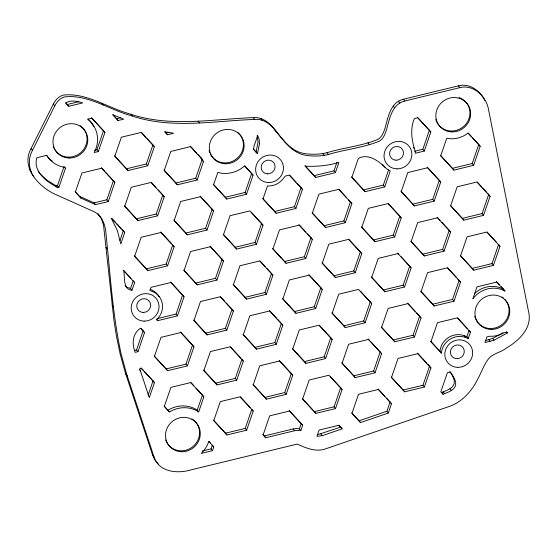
<?xml version="1.0" encoding="UTF-8"?>
<svg xmlns="http://www.w3.org/2000/svg" width="557" height="557" viewBox="0 0 557 557"><rect width="100%" height="100%" fill="white"/><g stroke="black" fill="none" stroke-linecap="round" stroke-linejoin="round"><path stroke-width="0.84" d="M257.055 153.168L256.116 151.977L258.044 142L257.188 135.504M246.535 194.226L253.059 175.177L244.565 165.902A27.739 26.27 -38.3 0 1 217.822 172.392L213.568 184.75L226.734 199.037L246.535 194.226L245.122 192.437L251.667 173.429L244.85 165.951M58.903 187.333L65.468 168.263L64.626 167.351A27.739 26.27 -38.3 0 1 46.746 155.326L36.866 157.728L36.316 160.298A17.699 16.759 -38.3 0 0 36.783 167.358C39.993 177.022 49.204 182.898 57.636 187.646L58.903 187.333L57.489 185.544L64.055 166.473M98.352 151.539L104.911 132.469L91.745 118.188L87.588 119.198A27.739 26.27 -38.3 0 1 94.189 152.548L98.352 151.539L96.939 149.749L103.498 130.679L91.48 117.638M108.253 201.578L114.819 182.501L101.653 168.221L81.921 173.011L75.355 192.081L80.918 198.118L95.532 204.663L108.253 201.578L106.847 199.782L113.405 180.712L105.962 172.642M119.957 240.499L123.313 230.744L122.171 229.505M147.765 165.763L154.331 146.693L141.165 132.413L121.363 137.217L114.798 156.287L127.971 170.574L147.765 165.763L146.352 163.974L152.917 144.904L147.194 138.693M124.726 232.534L120.813 243.917L117.36 230.528L111.309 218.316L124.726 232.534L123.313 230.744M131.988 290.253L130.582 288.456L133.22 280.777L134.634 282.573L131.988 290.253C122.568 289.438 125.026 276.864 123.738 270.751L134.634 282.573M157.673 215.803L156.259 214.006L162.825 194.936L164.238 196.725L157.673 215.803L137.878 220.607L124.705 206.32L131.271 187.249L151.072 182.445L164.238 196.725M137.976 351.676L144.542 332.606L140.496 328.212C132.329 333.587 131.744 344.038 135.212 352.344L137.976 351.676L136.562 349.887L143.128 330.809L140.817 328.303M167.58 265.835L174.146 246.758L160.973 232.478L141.179 237.282L134.613 256.352L147.779 270.639L167.58 265.835L166.167 264.039L172.733 244.969M197.115 180.008L203.437 161.641A27.739 26.27 -38.3 0 1 202.08 159.198L190.515 146.651L170.783 151.441L164.218 170.512L177.384 184.799L197.115 180.008L195.709 178.212L202.024 159.852A27.739 26.27 -38.3 0 1 200.666 157.401L197.777 154.268M148.141 395.073L153.036 380.849L144.444 371.533M177.488 315.868L184.054 296.79L170.881 282.51L151.086 287.315L149.937 290.643A17.761 16.821 -38.3 0 1 162.087 302.695A17.761 16.821 -38.3 0 1 156.691 319.593L157.687 320.672L177.488 315.868L176.075 314.078L182.64 295.001L170.616 281.96M207.023 230.041L213.589 210.964L200.423 196.684L180.691 201.474L174.125 220.544L187.291 234.831L207.023 230.041L205.61 228.245L212.175 209.174L200.151 196.134M154.449 382.638L149.283 397.649L139.723 368.734L141.276 368.351L154.449 382.638L153.036 380.849M187.396 365.9L193.961 346.83L180.788 332.543L160.994 337.347L154.428 356.424L167.594 370.704L187.396 365.9L185.982 364.111L192.548 345.034L180.524 331.993M216.931 280.074L223.496 260.996L210.33 246.716L190.591 251.506L184.033 270.577L197.199 284.864L216.931 280.074L215.517 278.284L222.083 259.207L210.059 246.166M202.456 395.066L203.862 396.863L198.689 411.908L197.275 410.112L202.456 395.066L196.155 388.236M226.838 330.106L233.404 311.036L220.231 296.749L200.499 301.539L193.94 320.609L207.107 334.896L226.838 330.106L225.425 328.317L231.99 309.239L226.267 303.029M256.443 244.265L263.008 225.188L249.835 210.908L230.041 215.712L223.475 234.782L236.641 249.07L256.443 244.265L255.029 242.469L261.595 223.399L251.291 212.224M212.468 450.676L211.061 448.886L212.356 445.106L213.77 446.895L212.468 450.676L201.202 453.412A27.739 26.27 -38.3 0 0 208.757 441.457L213.77 446.895M236.746 380.139L235.333 378.349L241.898 359.272L243.312 361.068L236.746 380.139L217.014 384.929L203.848 370.649L210.407 351.571L230.138 346.781L243.312 361.068M266.35 294.298L272.916 275.221L259.743 260.941L239.949 265.745L233.383 284.822L246.549 299.102L266.35 294.298L264.937 292.502L271.503 273.431L266.921 268.467M295.885 208.471L302.451 189.394L289.285 175.114L285.177 176.109L283.694 178.045A17.761 16.821 -38.3 0 1 267.471 185.941L262.988 198.974L276.154 213.261L295.885 208.471L294.472 206.675L301.038 187.605L297.027 183.26M246.654 430.171L245.24 428.382L251.806 409.311L253.219 411.101L246.654 430.171L226.922 434.961L213.749 420.681L220.314 401.604L240.046 396.814L253.219 411.101M276.258 344.33L282.817 325.253L269.651 310.973L249.856 315.777L243.291 334.854L256.457 349.135L276.258 344.33L274.845 342.541L281.41 323.464L277.971 319.739M305.793 258.504L312.359 239.426L299.193 225.146L279.454 229.937L272.895 249.007L286.061 263.294L305.793 258.504L304.38 256.714L310.945 237.637L307.513 233.912M335.398 172.656L338.914 162.442C327.955 165.701 316.578 166.745 305.187 166.174L315.596 177.467L335.398 172.656L333.984 170.867L336.964 162.219M286.166 394.363L292.724 375.293L279.558 361.006L259.757 365.81L253.198 384.887L266.364 399.167L286.166 394.363L284.752 392.574L291.311 373.496L279.294 360.456M315.701 308.536L322.266 289.466L309.093 275.179L289.362 279.969L282.803 299.039L295.969 313.326L315.701 308.536L314.287 306.747L320.853 287.67L308.829 274.629M345.305 222.696L351.871 203.618L338.698 189.338L318.903 194.142L312.338 213.213L325.504 227.5L345.305 222.696L343.892 220.899L350.457 201.829L348.738 199.963M301.219 423.536L302.632 425.325L300.801 430.652L299.387 428.862L301.219 423.536L289.194 410.488M325.608 358.569L332.174 339.498L319.001 325.211L299.269 330.002L292.704 349.079L305.877 363.359L325.608 358.569L324.195 356.779L330.761 337.702L319.307 325.288M355.213 272.728L361.772 253.651L348.605 239.371L328.811 244.175L322.245 263.252L335.411 277.532L355.213 272.728L353.799 270.932L360.365 251.861L348.912 239.44M384.748 186.901L390.248 170.908A17.761 16.821 -38.3 0 1 384.998 167.26C378.092 160.646 368.372 153.286 358.409 158.334L351.85 177.405L365.016 191.692L384.748 186.901L383.334 185.105L388.563 169.92M335.516 408.601L342.082 389.531L328.909 375.244L309.177 380.034L302.611 399.111L315.784 413.391L335.516 408.601L334.103 406.812L340.668 387.742L330.357 376.56M365.12 322.761L371.679 303.683L358.513 289.403L338.712 294.207L332.153 313.285L345.319 327.565L365.12 322.761L363.707 320.971L370.273 301.894L360.539 291.339M394.655 236.934L401.221 217.857L388.048 203.577L368.316 208.367L361.758 227.437L374.924 241.724L394.655 236.934L393.242 235.145L399.808 216.067L388.354 203.646M424.26 151.086L430.826 132.016L417.653 117.736L414.415 118.523C410.237 128.006 411.477 139.006 414.401 148.67A17.761 16.821 -38.3 0 1 415.327 153.259L424.26 151.086L422.847 149.297L429.412 130.227L417.388 117.186M375.028 372.793L381.587 353.723L368.421 339.436L348.619 344.24L342.061 363.317L355.227 377.597L375.028 372.793L373.615 371.004L380.173 351.927L371.018 341.991M404.563 286.966L411.129 267.896L397.956 253.609L378.224 258.399L371.658 277.47L384.831 291.757L404.563 286.966L403.15 285.177L409.715 266.1L401.124 256.784M434.168 201.126L440.733 182.048L427.56 167.768L407.766 172.573L401.2 191.643L414.366 205.93L434.168 201.126L432.754 199.329L439.32 180.259L427.296 167.218M351.69 412.786L359.063 420.793L386.885 411.254L390.081 401.959L386.649 398.234M414.471 336.999L421.036 317.929L407.863 303.642L388.132 308.432L381.566 327.509L394.739 341.789L414.471 336.999L413.057 335.21L419.623 316.132L416.761 313.027M444.075 251.158L450.634 232.081L437.468 217.801L417.673 222.605L411.108 241.675L424.274 255.962L444.075 251.158L442.662 249.362L449.227 230.292L441.785 222.222M473.61 165.332L480.176 146.254L468.012 133.067A24.863 23.547 -38.3 0 1 446.77 138.22L440.712 155.835L453.878 170.122L473.61 165.332L472.197 163.535L478.762 144.465L472.392 137.558M391.494 403.755L378.328 389.468L358.527 394.279L351.968 413.35L360.476 422.582L388.299 413.043L391.494 403.755L390.081 401.959M424.378 387.031L430.937 367.961L417.771 353.674L398.039 358.464L391.474 377.542L404.647 391.822L424.378 387.031L422.965 385.242L429.531 366.172L427.811 364.306M453.983 301.191L460.542 282.114L447.375 267.833L427.574 272.638L421.015 291.715L434.182 305.995L453.983 301.191L452.569 299.401L459.128 280.324L457.986 279.085M483.518 215.364L490.083 196.287L476.91 182.007L457.179 186.797L450.613 205.867L463.786 220.154L483.518 215.364L482.104 213.568L488.67 194.497L487.521 193.258M468.27 338.482L466.857 336.686L469.036 330.357L470.449 332.153L468.27 338.482L465.638 337.493L464.225 335.704A17.761 16.821 -38.3 0 0 439.981 351.314L430.672 341.218M493.425 265.397L492.012 263.607L498.578 244.53L499.991 246.319L493.425 265.397L473.694 270.187L460.521 255.9L467.086 236.829L486.818 232.039L499.991 246.319M484.855 100.483C480.211 90.826 469.495 82.819 458.397 85.869L403.456 99.209C390.631 102.175 388.062 117.137 385.145 127.859C383.696 132.037 382.227 136.688 378.307 139.222C362.05 146.059 343.864 147.501 327.056 152.695C319.419 154.512 311.495 154.721 303.76 153.433C290.308 150.926 282.608 139.076 274.455 129.328C269.491 122.693 262.096 116.726 253.303 117.645C213.317 119.059 171.862 127.212 132.698 114.853L130.999 114.234C108.789 108.58 86.558 92.135 62.857 95.17C58.555 96.598 55.296 100.072 53.34 104.068L31.06 148.566C20.331 167.963 39.54 187.57 56.452 194.853L92.734 211.11C102.015 214.633 105.433 224.903 106.004 234.01C110.286 274.009 112.528 314.42 121.099 353.813L126.571 373.949L153.948 456.726C158.884 472.496 177.829 473.903 191.343 469.788L297.166 444.096C306.176 448.072 316.258 452.528 326.137 448.663L448.601 406.687C461.579 402.384 471.313 391.794 477.384 379.846L477.683 379.282C481.318 372.487 483.831 365.009 488.496 358.805C493.126 353.166 501.091 352.484 506.619 347.888C519.117 340.619 532.596 327.662 528.565 311.718L488.364 108.699C485.815 96.117 473.311 84.086 459.81 87.658L404.862 100.998C392.044 103.964 389.468 118.926 386.558 129.649C385.103 133.826 383.641 138.477 379.721 141.018C363.463 147.849 345.277 149.29 328.47 154.484C320.832 156.301 312.909 156.517 305.166 155.222C291.722 152.715 284.021 140.872 275.868 131.118C270.904 124.483 263.51 118.516 254.716 119.435C214.73 120.848 173.276 129.001 134.112 116.643L132.413 116.023C110.202 110.377 87.971 93.924 64.271 96.96C59.968 98.387 56.71 101.861 54.753 105.865L32.473 150.362C27.927 158.62 28.358 169.063 33.866 176.778M443.114 394.259L440.824 391.78L447.389 372.71L450.355 371.985C452.966 376.135 457.234 381.225 455.208 386.481C452.925 391.035 447.403 392.337 443.114 394.259L441.701 392.469C446.206 390.443 452.576 388.974 454.171 383.585C455.041 379.164 452.159 375.091 449.854 371.61M486.094 340.404L492.625 338.412L503.013 332.759M507.392 332.933L506.633 332.104L503.981 332.752A24.863 23.547 -38.3 0 1 489.554 336.254L486.902 336.894L484.959 342.541L494.038 340.202L507.392 332.933L506.452 331.735M318.117 434.53L340.717 427.08L342.123 428.869L322.204 435.699L316.919 436.354L319.084 430.067L338.816 425.283L342.123 428.869M65.768 102.85L67.3 104.507L78.864 101.701M68.713 106.296L82.756 102.892C77.305 101.29 70.809 99.64 65.656 102.982L68.713 106.296L67.3 104.507M112.918 114.7L116.65 118.745L120.674 117.771M118.063 120.535L123.696 119.17L112.73 114.756L118.063 120.535L116.65 118.745M94.439 150.355L96.939 149.749M164.969 131.786L166.07 132.97L169.133 132.225M167.476 134.759L173.617 133.269L164.74 131.793L167.476 134.759L166.07 132.97M38.057 171.069L39.86 173.645L47.192 180.405L56.222 185.85L57.489 185.544M114.533 155.737L126.557 168.778L146.352 163.974M75.056 191.497L79.505 196.322L94.119 202.873L106.847 199.782M163.953 169.962L175.97 183.002L195.709 178.212M124.441 205.77L136.465 218.817L156.259 214.006M213.303 184.2L225.327 197.241L245.122 192.437M304.93 165.638L314.19 175.671L333.984 170.867M414.721 151.267L422.847 149.297M173.854 219.994L185.878 233.035L205.61 228.245M262.716 198.424L274.74 211.465L294.472 206.675M351.578 176.854L363.603 189.895L383.334 185.105M440.441 155.285L452.465 168.325L472.197 163.535M134.348 255.809L146.373 268.85L166.167 264.039M223.211 234.239L235.228 247.28L255.029 242.469M312.073 212.67L324.09 225.71L343.892 220.899M400.929 191.1L412.953 204.141L432.754 199.329M183.761 270.034L195.786 283.074L215.517 278.284M272.624 248.457L284.648 261.498L304.38 256.714M361.486 226.887L373.51 239.928L393.242 235.145M450.348 205.317L462.373 218.358L482.104 213.568M157.102 318.681L176.075 314.078M233.118 284.272L245.136 297.313L264.937 292.502M321.974 262.702L333.998 275.743L353.799 270.932M410.836 241.132L422.86 254.173L442.662 249.362M134.488 350.388L136.562 349.887M193.669 320.066L205.693 333.107L225.425 328.317M282.531 298.496L294.556 311.537L314.287 306.747M371.394 276.926L383.418 289.967L403.15 285.177M460.256 255.357L472.28 268.397L492.012 263.607M154.157 355.874L166.181 368.915L185.982 364.111M243.019 334.304L255.043 347.345L274.845 342.541M331.881 312.735L343.906 325.775L363.707 320.971M420.744 291.165L432.768 304.206L452.569 299.401M203.577 370.099L215.601 383.139L235.333 378.349M292.439 348.529L304.463 361.57L324.195 356.779M381.301 326.959L393.326 340L413.057 335.21M252.927 384.337L264.951 397.378L284.752 392.574M341.789 362.767L353.813 375.808L373.615 371.004M213.484 420.131L225.508 433.172L245.24 428.382M302.347 398.561L314.371 411.602L334.103 406.812M391.209 376.992L403.233 390.032L422.965 385.242M202.205 451.031L211.061 448.886M262.737 434.258L264.303 435.957L293.24 428.939L296.359 428.549L299.387 428.862M302.632 425.325L289.466 411.038L269.665 415.849L263.106 434.92L265.717 437.753L294.646 430.728L297.772 430.338L300.801 430.652M130.582 288.456L126.892 287.266L125.067 285.574M464.225 335.704L466.857 336.686M382.325 164.447L384.998 167.26M468.34 133.158L471.236 136.298M477.217 182.076L481.798 187.048M482.94 188.287L486.379 192.012M487.124 232.109L496.287 242.044M437.203 217.251L440.065 220.356M496.412 281.48L499.169 284.46M501.37 286.855L504.983 291.033A24.863 23.547 -38.3 0 0 472.879 298.824L476.994 286.862L496.726 282.072L504.983 291.033M447.682 267.903L456.267 277.219M339.004 189.408L346.447 197.484M397.691 253.059L398.833 254.305M457.589 317.936L467.323 328.498M470.449 332.153L457.283 317.866L437.482 322.67L430.923 341.747L441.395 353.103A17.761 16.821 -38.3 0 1 465.638 337.493M289.584 175.183L295.885 182.014M407.599 303.092L415.042 311.168M253.289 148.907L256.116 151.977M417.506 353.131L426.662 363.067M298.921 224.596L305.793 232.046M368.156 338.886L369.298 340.132M190.257 146.115L196.621 153.015M378.057 388.918L384.929 396.375M141.464 132.482L146.045 137.454M260.049 261.01L265.202 266.601M269.386 310.423L276.829 318.5M151.372 182.515L155.953 187.486M158.244 189.965L162.254 194.316M160.708 231.928L171.584 243.729M220.537 296.825L224.548 301.17M339.06 425.283L340.717 427.08M101.381 167.671L104.82 171.396M111.866 218.323L115.299 222.048M117.019 223.914L121.022 228.259M230.445 346.858L240.749 358.033M240.352 396.89L250.086 407.446M123.473 270.201L130.93 278.291M191.002 382.652L193.864 385.757M203.862 396.863L190.696 382.575L170.902 387.38L164.336 406.457L169.419 411.971A27.739 26.27 -38.3 0 1 198.689 411.908M209.014 441.478L210.685 443.288M141.012 367.808L143.302 370.287M164.05 405.893L169.419 411.971M98.067 213.985L101.353 218.595L103.525 225.084L113.948 320.414L116.469 336.24L120.117 353.876L125.158 372.16L152.715 455.459L155.118 460.291L158.216 463.877M251.632 173.338L253.059 175.177M458.397 85.869L459.81 87.658M478.762 144.465L480.176 146.254M488.67 194.497L490.083 196.287M429.412 130.227L430.826 132.016M403.456 99.209L404.862 100.998M452.465 168.325L453.878 170.122M398.408 101.221L399.822 103.01M393.214 105.983L394.628 107.773M413.461 147.473L414.401 148.67M439.32 180.259L440.733 182.048M462.373 218.358L463.786 220.154M449.227 230.292L450.634 232.081M472.28 268.397L473.694 270.187M367.933 142.773L369.347 144.562M412.953 204.141L414.366 205.93M459.128 280.324L460.542 282.114M399.808 216.067L401.221 217.857M492.625 338.412L494.038 340.202M422.86 254.173L424.274 255.962M488.67 339.638L490.083 341.427M363.603 189.895L365.016 191.692M327.056 152.695L328.47 154.484M322.74 153.586L324.153 155.375M409.715 266.1L411.129 267.896M432.768 304.206L434.182 305.995M350.457 201.829L351.871 203.618M373.51 239.928L374.924 241.724M314.19 175.671L315.596 177.467M274.455 129.328L275.868 131.118M419.623 316.132L421.036 317.929M260.606 118.397L262.02 120.187M439.981 351.314L441.395 353.103M360.365 251.861L361.772 253.651M253.303 117.645L254.716 119.435M383.418 289.967L384.831 291.757M301.038 187.605L302.451 189.394M324.09 225.71L325.504 227.5M449.993 388.723L451.4 390.513M429.531 366.172L430.937 367.961M443.254 391.933L444.667 393.722M370.273 301.894L371.679 303.683M393.326 340L394.739 341.789M310.945 237.637L312.359 239.426M333.998 275.743L335.411 277.532M274.74 211.465L276.154 213.261M198.083 121.134L199.497 122.923M380.173 351.927L381.587 353.723M403.233 390.032L404.647 391.822M320.853 287.67L322.266 289.466M343.906 325.775L345.319 327.565M261.595 223.399L263.008 225.188M284.648 261.498L286.061 263.294M200.666 157.401L202.08 159.198M202.024 159.852L203.437 161.641M225.327 197.241L226.734 199.037M330.761 337.702L332.174 339.498M386.885 411.254L388.299 413.043M353.813 375.808L355.227 377.597M271.503 273.431L272.916 275.221M294.556 311.537L295.969 313.326M212.175 209.174L213.589 210.964M130.999 114.234L132.413 116.023M235.228 247.28L236.641 249.07M152.917 144.904L154.331 146.693M340.668 387.742L342.082 389.531M175.97 183.002L177.384 184.799M359.063 420.793L360.476 422.582M281.41 323.464L282.817 325.253M101.764 103.282L103.177 105.071M304.463 361.57L305.877 363.359M222.083 259.207L223.496 260.996M245.136 297.313L246.549 299.102M185.878 233.035L187.291 234.831M103.498 130.679L104.911 132.469M291.311 373.496L292.724 375.293M126.557 168.778L127.971 170.574M314.371 411.602L315.784 413.391M231.99 309.239L233.404 311.036M255.043 347.345L256.457 349.135M173.206 245.567L174.146 246.758M320.79 433.91L322.204 435.699M195.786 283.074L197.199 284.864M53.34 104.068L54.753 105.865M113.405 180.712L114.819 182.501M136.465 218.817L137.878 220.607M293.24 428.939L294.646 430.728M264.951 397.378L266.364 399.167M182.64 295.001L184.054 296.79M205.693 333.107L207.107 334.896M146.373 268.85L147.779 270.639M94.119 202.873L95.532 204.663M64.528 167.072L65.468 168.263M97.997 213.958L98.937 215.155M79.505 196.322L80.918 198.118M192.548 345.034L193.961 346.83M264.303 435.957L265.717 437.753M31.06 148.566L32.473 150.362M215.601 383.139L217.014 384.929M105.962 247.44L107.376 249.23M56.222 185.85L57.636 187.646M156.747 319.481L157.687 320.672M29.612 169.669L31.025 171.459M225.508 433.172L226.922 434.961M143.128 330.809L144.542 332.606M166.181 368.915L167.594 370.704M112.117 305.41L113.531 307.199M139.501 369.751L140.448 370.941M125.771 374.039L127.184 375.829M152.534 454.937L153.948 456.726M462.909 99.494A17.761 16.821 -38.3 0 1 463.661 126.453A17.761 16.821 -38.3 0 1 436.89 122.15M436.577 121.489A17.761 16.821 -38.3 0 1 435.804 119.407M458.933 97.531A17.761 16.821 -38.3 0 1 462.289 99.097M237.567 132.26A17.761 16.821 -38.3 0 1 236.544 158.829A17.761 16.821 -38.3 0 1 210.372 154.024M209.766 152.688A17.761 16.821 -38.3 0 1 209.091 150.571M191.935 418.927A17.761 16.821 -38.3 0 1 193.871 445.76A17.761 16.821 -38.3 0 1 166.877 442.62M166.536 441.979A17.761 16.821 -38.3 0 1 165.673 439.946M80.041 125.624A17.761 16.821 -38.3 0 1 81.078 152.326A17.761 16.821 -38.3 0 1 54.37 148.921M54.022 148.28A17.761 16.821 -38.3 0 1 53.166 146.247M504.802 299.415A17.761 16.821 -38.3 0 1 501.244 325.163A17.761 16.821 -38.3 0 1 475.998 319.669M475.685 319.008A17.761 16.821 -38.3 0 1 474.724 316.209M502.017 297.013A17.761 16.821 -38.3 0 1 503.201 297.898M168.005 410.182A27.739 26.27 -38.3 0 1 197.275 410.112M474.313 293.755A24.863 23.547 -38.3 0 1 503.577 289.243M52.226 161.057A27.739 26.27 -38.3 0 1 46.635 155.514M88.173 119.08A27.739 26.27 -38.3 0 1 93.764 126.773M150.091 289.292A17.761 16.821 -38.3 0 1 159.107 296.797M259.451 143.79L257.529 153.767L253.567 149.471A27.739 26.27 -38.3 0 0 253.881 146.623L257.661 135.63L259.179 139.25L259.451 143.79M452.019 131.905A17.761 16.821 -38.3 0 0 468.903 106.394A17.761 16.821 -38.3 0 0 438.832 105.858A17.761 16.821 -38.3 0 0 452.019 131.905M225.494 163.779A17.761 16.821 -38.3 0 0 242.379 138.275A17.761 16.821 -38.3 0 0 212.308 137.739A17.761 16.821 -38.3 0 0 225.494 163.779M181.659 451.734A17.761 16.821 -38.3 0 0 198.543 426.223A17.761 16.821 -38.3 0 0 168.472 425.687A17.761 16.821 -38.3 0 0 181.659 451.734M69.152 158.035A17.761 16.821 -38.3 0 0 86.036 132.531A17.761 16.821 -38.3 0 0 55.965 131.995A17.761 16.821 -38.3 0 0 69.152 158.035M491.128 329.424A17.761 16.821 -38.3 0 0 508.012 303.913A17.761 16.821 -38.3 0 0 477.941 303.377A17.761 16.821 -38.3 0 0 491.128 329.424M396.041 160.2A7.102 6.726 -38.3 0 0 402.795 149.993A7.102 6.726 -38.3 0 0 390.763 149.784A7.102 6.726 -38.3 0 0 396.041 160.2M143.212 312.463A7.102 6.726 -38.3 0 0 149.965 302.263A7.102 6.726 -38.3 0 0 137.934 302.047A7.102 6.726 -38.3 0 0 143.212 312.463M457.52 358.666A7.102 6.726 -38.3 0 0 463.257 347.909A7.102 6.726 -38.3 0 0 451.205 348.87A7.102 6.726 -38.3 0 0 457.52 358.666M267.632 173.875A7.102 6.726 -38.3 0 0 274.392 163.667A7.102 6.726 -38.3 0 0 262.361 163.459A7.102 6.726 -38.3 0 0 267.632 173.875M457.757 367.355A14.21 13.459 -38.3 0 0 471.264 346.948A14.21 13.459 -38.3 0 0 447.208 346.517A14.21 13.459 -38.3 0 0 457.757 367.355M396.96 168.862A14.21 13.459 -38.3 0 0 410.467 148.454A14.21 13.459 -38.3 0 0 386.412 148.03A14.21 13.459 -38.3 0 0 396.96 168.862M144.131 321.124A14.21 13.459 -38.3 0 0 157.638 300.724A14.21 13.459 -38.3 0 0 133.583 300.293A14.21 13.459 -38.3 0 0 144.131 321.124M268.558 182.536A14.21 13.459 -38.3 0 0 282.065 162.129A14.21 13.459 -38.3 0 0 258.002 161.704A14.21 13.459 -38.3 0 0 268.558 182.536"/></g></svg>
